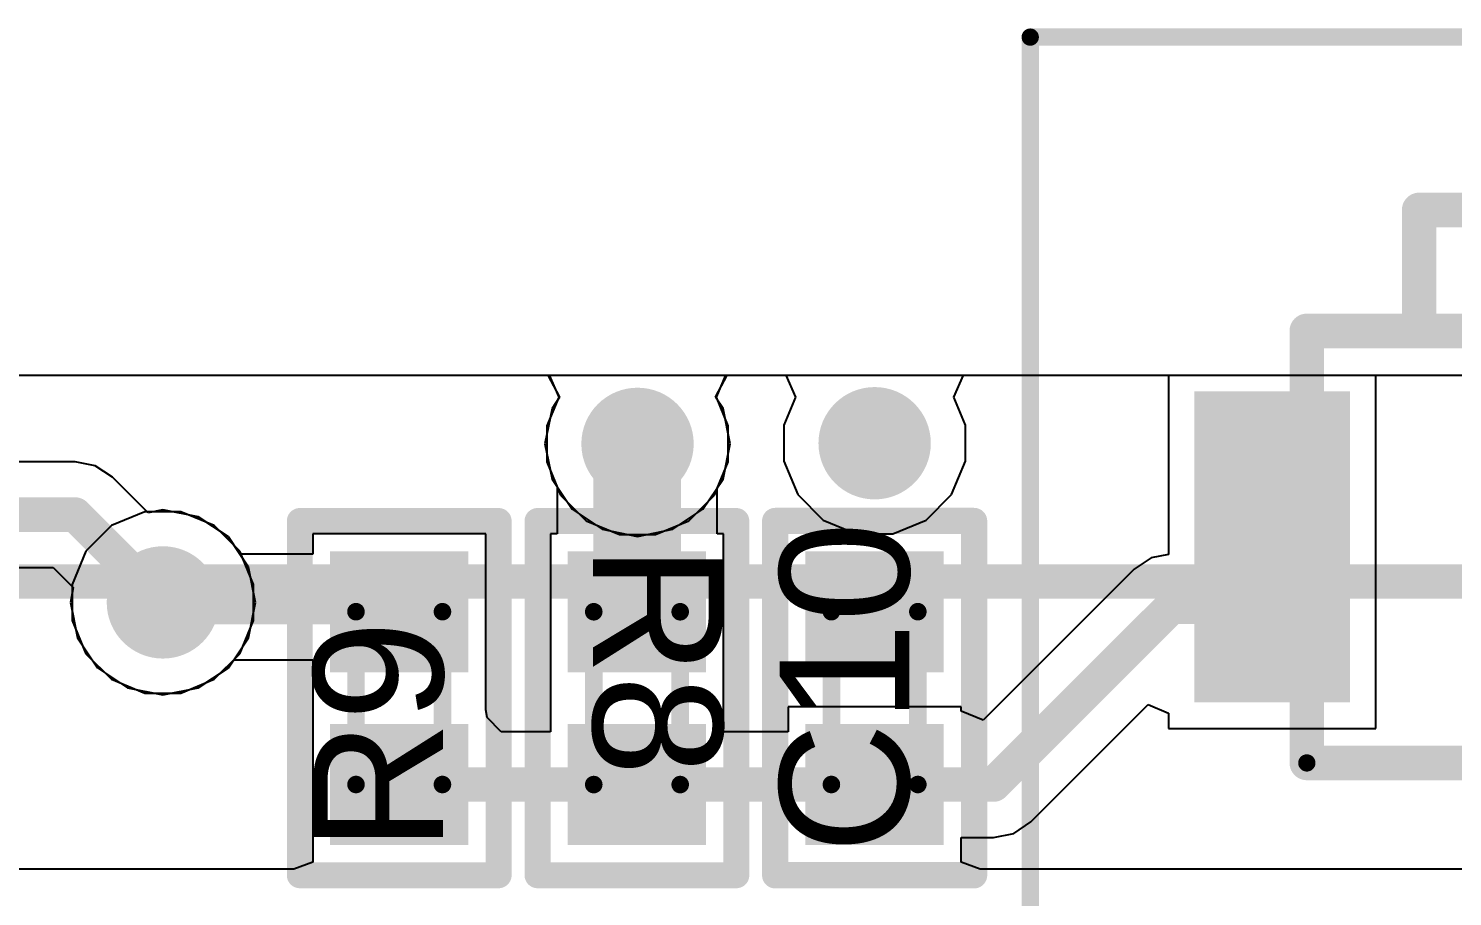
# Model space of a CAD drawing. Header units: inches. Extents: x 0.3 to 52.1, y -1.7 to 36.7.
# Drawn here: x 33.11 to 41.34, y 31.68 to 36.7 of the extents above; entities that cross this region are included whole.
import ezdxf

# ---------------------------------------------------------------- set-up
doc = ezdxf.new("R2010")
doc.units = ezdxf.units.IN
for name, color, linetype in [('Bottom Layer', 5, 'Continuous'), ('Bottom Solder', 6, 'Continuous'), ('Internal1', 16, 'Continuous'), ('Internal2', 76, 'Continuous'), ('Multi-Layer', 9, 'Continuous'), ('Pad Holes', 156, 'Continuous'), ('Top Assembly', 216, 'Continuous'), ('Top Component Outline', 6, 'Continuous'), ('Top Layer', 1, 'Continuous'), ('Top Overlay', 2, 'Continuous'), ('Top Paste', 8, 'Continuous'), ('Top Solder', 216, 'Continuous'), ('Via Holes', 16, 'Continuous'), ('wyswietlacz', 56, 'Continuous')]:
    doc.layers.add(name, color=color, linetype=linetype)
doc.styles.add('Arial', font='', dxfattribs={"height": 0.2})
doc.styles.get('Arial').set_extended_font_data('Arial')

# ---------------------------------------------------------------- blocks, each defined once
blk = doc.blocks.new('0402_RES_REFLOW_77')
at = {"layer": 'Top Layer'}
for points in [[(-0.75, 0.3), (-0.25, 0.3), (-0.25, -0.3), (-0.75, -0.3)], [(0.25, 0.3), (0.75, 0.3), (0.75, -0.3), (0.25, -0.3)]]:
    blk.add_hatch(color=1, dxfattribs=at).paths.add_polyline_path(points)
at = {"layer": 'Top Paste'}
for points in [[(-0.72, 0.27), (-0.28, 0.27), (-0.28, -0.27), (-0.72, -0.27)], [(0.28, 0.27), (0.72, 0.27), (0.72, -0.27), (0.28, -0.27)]]:
    blk.add_hatch(color=8, dxfattribs=at).paths.add_polyline_path(points)
at = {"layer": 'Top Solder'}
for points in [[(-0.85, 0.4), (-0.15, 0.4), (-0.15, -0.4), (-0.85, -0.4)], [(0.15, 0.4), (0.85, 0.4), (0.85, -0.4), (0.15, -0.4)]]:
    blk.add_hatch(color=216, dxfattribs=at).paths.add_polyline_path(points)
at = {"layer": 'Top Assembly'}
for points in [[(-1.025, -0.575, 0.15, 0.15, 0), (-1.025, 0.575, 0.15, 0.15, 0)], [(1.025, 0.575, 0.15, 0.15, 0), (-1.025, 0.575, 0.15, 0.15, 0)], [(1.025, -0.575, 0.15, 0.15, 0), (1.025, 0.575, 0.15, 0.15, 0)], [(1.025, -0.575, 0.15, 0.15, 0), (-1.025, -0.575, 0.15, 0.15, 0)]]:
    blk.add_lwpolyline(points, format="xyseb", dxfattribs=at)
for points in [[(-1.0625, 0.575, 0.075, 0.075, 1), (-0.9875, 0.575, 0.075, 0.075, 1)], [(-1.0625, 0.575, 0.075, 0.075, 1), (-0.9875, 0.575, 0.075, 0.075, 1)], [(0.9875, 0.575, 0.075, 0.075, 1), (1.0625, 0.575, 0.075, 0.075, 1)], [(0.9875, 0.575, 0.075, 0.075, 1), (1.0625, 0.575, 0.075, 0.075, 1)], [(-1.0625, -0.575, 0.075, 0.075, 1), (-0.9875, -0.575, 0.075, 0.075, 1)], [(-1.0625, -0.575, 0.075, 0.075, 1), (-0.9875, -0.575, 0.075, 0.075, 1)], [(0.9875, -0.575, 0.075, 0.075, 1), (1.0625, -0.575, 0.075, 0.075, 1)], [(0.9875, -0.575, 0.075, 0.075, 1), (1.0625, -0.575, 0.075, 0.075, 1)]]:
    blk.add_lwpolyline(points, format="xyseb", close=True, dxfattribs=at)
at = {"layer": 'Top Component Outline'}
for points in [[(-0.4998, -0.2499, 0.1016, 0.1016, 0), (-0.4998, 0.2502, 0.1016, 0.1016, 0)], [(0.5002, 0.2502, 0.1016, 0.1016, 0), (-0.4998, 0.2502, 0.1016, 0.1016, 0)], [(0.5002, -0.2499, 0.1016, 0.1016, 0), (0.5002, 0.2502, 0.1016, 0.1016, 0)], [(0.5002, -0.2499, 0.1016, 0.1016, 0), (-0.4998, -0.2499, 0.1016, 0.1016, 0)]]:
    blk.add_lwpolyline(points, format="xyseb", dxfattribs=at)
for points in [[(-0.5252, 0.2502, 0.0508, 0.0508, 1), (-0.4744, 0.2502, 0.0508, 0.0508, 1)], [(-0.5252, 0.2502, 0.0508, 0.0508, 1), (-0.4744, 0.2502, 0.0508, 0.0508, 1)], [(0.4748, 0.2502, 0.0508, 0.0508, 1), (0.5256, 0.2502, 0.0508, 0.0508, 1)], [(0.4748, 0.2502, 0.0508, 0.0508, 1), (0.5256, 0.2502, 0.0508, 0.0508, 1)], [(-0.5252, -0.2499, 0.0508, 0.0508, 1), (-0.4744, -0.2499, 0.0508, 0.0508, 1)], [(-0.5252, -0.2499, 0.0508, 0.0508, 1), (-0.4744, -0.2499, 0.0508, 0.0508, 1)], [(0.4748, -0.2499, 0.0508, 0.0508, 1), (0.5256, -0.2499, 0.0508, 0.0508, 1)], [(0.4748, -0.2499, 0.0508, 0.0508, 1), (0.5256, -0.2499, 0.0508, 0.0508, 1)]]:
    blk.add_lwpolyline(points, format="xyseb", close=True, dxfattribs=at)
at = {"layer": 'Top Overlay'}
for points in [[(-1.025, -0.575, 0.15, 0.15, 0), (-1.025, 0.575, 0.15, 0.15, 0)], [(1.025, 0.575, 0.15, 0.15, 0), (-1.025, 0.575, 0.15, 0.15, 0)], [(1.025, -0.575, 0.15, 0.15, 0), (1.025, 0.575, 0.15, 0.15, 0)], [(1.025, -0.575, 0.15, 0.15, 0), (-1.025, -0.575, 0.15, 0.15, 0)]]:
    blk.add_lwpolyline(points, format="xyseb", dxfattribs=at)
for points in [[(-1.0625, 0.575, 0.075, 0.075, 1), (-0.9875, 0.575, 0.075, 0.075, 1)], [(-1.0625, 0.575, 0.075, 0.075, 1), (-0.9875, 0.575, 0.075, 0.075, 1)], [(0.9875, 0.575, 0.075, 0.075, 1), (1.0625, 0.575, 0.075, 0.075, 1)], [(0.9875, 0.575, 0.075, 0.075, 1), (1.0625, 0.575, 0.075, 0.075, 1)], [(-1.0625, -0.575, 0.075, 0.075, 1), (-0.9875, -0.575, 0.075, 0.075, 1)], [(-1.0625, -0.575, 0.075, 0.075, 1), (-0.9875, -0.575, 0.075, 0.075, 1)], [(0.9875, -0.575, 0.075, 0.075, 1), (1.0625, -0.575, 0.075, 0.075, 1)], [(0.9875, -0.575, 0.075, 0.075, 1), (1.0625, -0.575, 0.075, 0.075, 1)]]:
    blk.add_lwpolyline(points, format="xyseb", close=True, dxfattribs=at)
at = {"layer": 'Top Assembly', "style": 'Arial'}
blk.add_text('R8', height=0.75, dxfattribs=at).set_placement((-0.889, -0.254))
blk = doc.blocks.new('0402_CAP_REFLOW_81')
at = {"layer": 'Top Layer'}
for points in [[(-0.75, 0.3), (-0.25, 0.3), (-0.25, -0.3), (-0.75, -0.3)], [(0.25, 0.3), (0.75, 0.3), (0.75, -0.3), (0.25, -0.3)]]:
    blk.add_hatch(color=1, dxfattribs=at).paths.add_polyline_path(points)
at = {"layer": 'Top Paste'}
for points in [[(-0.72, 0.27), (-0.28, 0.27), (-0.28, -0.27), (-0.72, -0.27)], [(0.28, 0.27), (0.72, 0.27), (0.72, -0.27), (0.28, -0.27)]]:
    blk.add_hatch(color=8, dxfattribs=at).paths.add_polyline_path(points)
at = {"layer": 'Top Solder'}
for points in [[(-0.85, 0.4), (-0.15, 0.4), (-0.15, -0.4), (-0.85, -0.4)], [(0.15, 0.4), (0.85, 0.4), (0.85, -0.4), (0.15, -0.4)]]:
    blk.add_hatch(color=216, dxfattribs=at).paths.add_polyline_path(points)
at = {"layer": 'Top Assembly'}
for points in [[(-1.025, 0.575, 0.15, 0.15, 0), (-1.025, -0.575, 0.15, 0.15, 0)], [(-1.025, 0.575, 0.15, 0.15, 0), (1.025, 0.575, 0.15, 0.15, 0)], [(1.025, 0.575, 0.15, 0.15, 0), (1.025, -0.575, 0.15, 0.15, 0)], [(-1.025, -0.575, 0.15, 0.15, 0), (1.025, -0.575, 0.15, 0.15, 0)]]:
    blk.add_lwpolyline(points, format="xyseb", dxfattribs=at)
for points in [[(-1.0625, 0.575, 0.075, 0.075, 1), (-0.9875, 0.575, 0.075, 0.075, 1)], [(-1.0625, 0.575, 0.075, 0.075, 1), (-0.9875, 0.575, 0.075, 0.075, 1)], [(0.9875, 0.575, 0.075, 0.075, 1), (1.0625, 0.575, 0.075, 0.075, 1)], [(0.9875, 0.575, 0.075, 0.075, 1), (1.0625, 0.575, 0.075, 0.075, 1)], [(-1.0625, -0.575, 0.075, 0.075, 1), (-0.9875, -0.575, 0.075, 0.075, 1)], [(-1.0625, -0.575, 0.075, 0.075, 1), (-0.9875, -0.575, 0.075, 0.075, 1)], [(0.9875, -0.575, 0.075, 0.075, 1), (1.0625, -0.575, 0.075, 0.075, 1)], [(0.9875, -0.575, 0.075, 0.075, 1), (1.0625, -0.575, 0.075, 0.075, 1)]]:
    blk.add_lwpolyline(points, format="xyseb", close=True, dxfattribs=at)
at = {"layer": 'Top Component Outline'}
for points in [[(-0.4998, 0.2502, 0.1016, 0.1016, 0), (0.5002, 0.2502, 0.1016, 0.1016, 0)], [(-0.4998, 0.2502, 0.1016, 0.1016, 0), (-0.4998, -0.2499, 0.1016, 0.1016, 0)], [(0.5002, 0.2502, 0.1016, 0.1016, 0), (0.5002, -0.2499, 0.1016, 0.1016, 0)], [(-0.4998, -0.2499, 0.1016, 0.1016, 0), (0.5002, -0.2499, 0.1016, 0.1016, 0)]]:
    blk.add_lwpolyline(points, format="xyseb", dxfattribs=at)
for points in [[(-0.5252, 0.2502, 0.0508, 0.0508, 1), (-0.4744, 0.2502, 0.0508, 0.0508, 1)], [(-0.5252, 0.2502, 0.0508, 0.0508, 1), (-0.4744, 0.2502, 0.0508, 0.0508, 1)], [(0.4748, 0.2502, 0.0508, 0.0508, 1), (0.5256, 0.2502, 0.0508, 0.0508, 1)], [(0.4748, 0.2502, 0.0508, 0.0508, 1), (0.5256, 0.2502, 0.0508, 0.0508, 1)], [(-0.5252, -0.2499, 0.0508, 0.0508, 1), (-0.4744, -0.2499, 0.0508, 0.0508, 1)], [(-0.5252, -0.2499, 0.0508, 0.0508, 1), (-0.4744, -0.2499, 0.0508, 0.0508, 1)], [(0.4748, -0.2499, 0.0508, 0.0508, 1), (0.5256, -0.2499, 0.0508, 0.0508, 1)], [(0.4748, -0.2499, 0.0508, 0.0508, 1), (0.5256, -0.2499, 0.0508, 0.0508, 1)]]:
    blk.add_lwpolyline(points, format="xyseb", close=True, dxfattribs=at)
at = {"layer": 'Top Overlay'}
for points in [[(-1.025, 0.575, 0.1524, 0.1524, 0), (-1.025, -0.575, 0.1524, 0.1524, 0)], [(-1.025, 0.575, 0.1524, 0.1524, 0), (1.025, 0.575, 0.1524, 0.1524, 0)], [(1.025, 0.575, 0.1524, 0.1524, 0), (1.025, -0.575, 0.1524, 0.1524, 0)], [(-1.025, -0.575, 0.1524, 0.1524, 0), (1.025, -0.575, 0.1524, 0.1524, 0)]]:
    blk.add_lwpolyline(points, format="xyseb", dxfattribs=at)
for points in [[(-1.0631, 0.575, 0.0762, 0.0762, 1), (-0.9869, 0.575, 0.0762, 0.0762, 1)], [(-1.0631, 0.575, 0.0762, 0.0762, 1), (-0.9869, 0.575, 0.0762, 0.0762, 1)], [(0.9869, 0.575, 0.0762, 0.0762, 1), (1.0631, 0.575, 0.0762, 0.0762, 1)], [(0.9869, 0.575, 0.0762, 0.0762, 1), (1.0631, 0.575, 0.0762, 0.0762, 1)], [(-1.0631, -0.575, 0.0762, 0.0762, 1), (-0.9869, -0.575, 0.0762, 0.0762, 1)], [(-1.0631, -0.575, 0.0762, 0.0762, 1), (-0.9869, -0.575, 0.0762, 0.0762, 1)], [(0.9869, -0.575, 0.0762, 0.0762, 1), (1.0631, -0.575, 0.0762, 0.0762, 1)], [(0.9869, -0.575, 0.0762, 0.0762, 1), (1.0631, -0.575, 0.0762, 0.0762, 1)]]:
    blk.add_lwpolyline(points, format="xyseb", close=True, dxfattribs=at)
at = {"layer": 'Top Assembly', "style": 'Arial'}
blk.add_text('C10', height=0.75, dxfattribs=at).set_placement((-0.9, -0.2))
blk = doc.blocks.new('0402_RES_REFLOW_89')
at = {"layer": 'Top Layer'}
for points in [[(-0.75, 0.3), (-0.25, 0.3), (-0.25, -0.3), (-0.75, -0.3)], [(0.25, 0.3), (0.75, 0.3), (0.75, -0.3), (0.25, -0.3)]]:
    blk.add_hatch(color=1, dxfattribs=at).paths.add_polyline_path(points)
at = {"layer": 'Top Paste'}
for points in [[(-0.72, 0.27), (-0.28, 0.27), (-0.28, -0.27), (-0.72, -0.27)], [(0.28, 0.27), (0.72, 0.27), (0.72, -0.27), (0.28, -0.27)]]:
    blk.add_hatch(color=8, dxfattribs=at).paths.add_polyline_path(points)
at = {"layer": 'Top Solder'}
for points in [[(-0.85, 0.4), (-0.15, 0.4), (-0.15, -0.4), (-0.85, -0.4)], [(0.15, 0.4), (0.85, 0.4), (0.85, -0.4), (0.15, -0.4)]]:
    blk.add_hatch(color=216, dxfattribs=at).paths.add_polyline_path(points)
at = {"layer": 'Top Assembly'}
for points in [[(-1.025, 0.575, 0.15, 0.15, 0), (1.025, 0.575, 0.15, 0.15, 0)], [(-1.025, 0.575, 0.15, 0.15, 0), (-1.025, -0.575, 0.15, 0.15, 0)], [(1.025, 0.575, 0.15, 0.15, 0), (1.025, -0.575, 0.15, 0.15, 0)], [(-1.025, -0.575, 0.15, 0.15, 0), (1.025, -0.575, 0.15, 0.15, 0)]]:
    blk.add_lwpolyline(points, format="xyseb", dxfattribs=at)
for points in [[(-1.0625, 0.575, 0.075, 0.075, 1), (-0.9875, 0.575, 0.075, 0.075, 1)], [(-1.0625, 0.575, 0.075, 0.075, 1), (-0.9875, 0.575, 0.075, 0.075, 1)], [(0.9875, 0.575, 0.075, 0.075, 1), (1.0625, 0.575, 0.075, 0.075, 1)], [(0.9875, 0.575, 0.075, 0.075, 1), (1.0625, 0.575, 0.075, 0.075, 1)], [(-1.0625, -0.575, 0.075, 0.075, 1), (-0.9875, -0.575, 0.075, 0.075, 1)], [(-1.0625, -0.575, 0.075, 0.075, 1), (-0.9875, -0.575, 0.075, 0.075, 1)], [(0.9875, -0.575, 0.075, 0.075, 1), (1.0625, -0.575, 0.075, 0.075, 1)], [(0.9875, -0.575, 0.075, 0.075, 1), (1.0625, -0.575, 0.075, 0.075, 1)]]:
    blk.add_lwpolyline(points, format="xyseb", close=True, dxfattribs=at)
at = {"layer": 'Top Component Outline'}
for points in [[(-0.4998, 0.2502, 0.1016, 0.1016, 0), (0.5002, 0.2502, 0.1016, 0.1016, 0)], [(-0.4998, 0.2502, 0.1016, 0.1016, 0), (-0.4998, -0.2499, 0.1016, 0.1016, 0)], [(0.5002, 0.2502, 0.1016, 0.1016, 0), (0.5002, -0.2499, 0.1016, 0.1016, 0)], [(-0.4998, -0.2499, 0.1016, 0.1016, 0), (0.5002, -0.2499, 0.1016, 0.1016, 0)]]:
    blk.add_lwpolyline(points, format="xyseb", dxfattribs=at)
for points in [[(-0.5252, 0.2502, 0.0508, 0.0508, 1), (-0.4744, 0.2502, 0.0508, 0.0508, 1)], [(-0.5252, 0.2502, 0.0508, 0.0508, 1), (-0.4744, 0.2502, 0.0508, 0.0508, 1)], [(0.4748, 0.2502, 0.0508, 0.0508, 1), (0.5256, 0.2502, 0.0508, 0.0508, 1)], [(0.4748, 0.2502, 0.0508, 0.0508, 1), (0.5256, 0.2502, 0.0508, 0.0508, 1)], [(-0.5252, -0.2499, 0.0508, 0.0508, 1), (-0.4744, -0.2499, 0.0508, 0.0508, 1)], [(-0.5252, -0.2499, 0.0508, 0.0508, 1), (-0.4744, -0.2499, 0.0508, 0.0508, 1)], [(0.4748, -0.2499, 0.0508, 0.0508, 1), (0.5256, -0.2499, 0.0508, 0.0508, 1)], [(0.4748, -0.2499, 0.0508, 0.0508, 1), (0.5256, -0.2499, 0.0508, 0.0508, 1)]]:
    blk.add_lwpolyline(points, format="xyseb", close=True, dxfattribs=at)
at = {"layer": 'Top Overlay'}
for points in [[(-1.025, 0.575, 0.15, 0.15, 0), (1.025, 0.575, 0.15, 0.15, 0)], [(-1.025, 0.575, 0.15, 0.15, 0), (-1.025, -0.575, 0.15, 0.15, 0)], [(1.025, 0.575, 0.15, 0.15, 0), (1.025, -0.575, 0.15, 0.15, 0)], [(-1.025, -0.575, 0.15, 0.15, 0), (1.025, -0.575, 0.15, 0.15, 0)]]:
    blk.add_lwpolyline(points, format="xyseb", dxfattribs=at)
for points in [[(-1.0625, 0.575, 0.075, 0.075, 1), (-0.9875, 0.575, 0.075, 0.075, 1)], [(-1.0625, 0.575, 0.075, 0.075, 1), (-0.9875, 0.575, 0.075, 0.075, 1)], [(0.9875, 0.575, 0.075, 0.075, 1), (1.0625, 0.575, 0.075, 0.075, 1)], [(0.9875, 0.575, 0.075, 0.075, 1), (1.0625, 0.575, 0.075, 0.075, 1)], [(-1.0625, -0.575, 0.075, 0.075, 1), (-0.9875, -0.575, 0.075, 0.075, 1)], [(-1.0625, -0.575, 0.075, 0.075, 1), (-0.9875, -0.575, 0.075, 0.075, 1)], [(0.9875, -0.575, 0.075, 0.075, 1), (1.0625, -0.575, 0.075, 0.075, 1)], [(0.9875, -0.575, 0.075, 0.075, 1), (1.0625, -0.575, 0.075, 0.075, 1)]]:
    blk.add_lwpolyline(points, format="xyseb", close=True, dxfattribs=at)
at = {"layer": 'Top Assembly', "style": 'Arial'}
blk.add_text('R9', height=0.75, dxfattribs=at).set_placement((-0.889, -0.254))
blk = doc.blocks.new('B3U3000PMB_94')
at = {"layer": 'Bottom Layer'}
h = blk.add_hatch(color=5, dxfattribs=at)
edge = h.paths.add_edge_path()
edge.add_arc((0, 0), 0.2125, 0, 360)
at = {"layer": 'Bottom Solder'}
h = blk.add_hatch(color=6, dxfattribs=at)
edge = h.paths.add_edge_path()
edge.add_arc((0, 0), 0.2625, 0, 360)
at = {"layer": 'Internal1'}
h = blk.add_hatch(color=16, dxfattribs=at)
edge = h.paths.add_edge_path()
edge.add_arc((0, 0), 0.2125, 0, 360)
at = {"layer": 'Internal2'}
h = blk.add_hatch(color=76, dxfattribs=at)
edge = h.paths.add_edge_path()
edge.add_arc((0, 0), 0.2125, 0, 360)
at = {"layer": 'Multi-Layer'}
h = blk.add_hatch(color=9, dxfattribs=at)
edge = h.paths.add_edge_path()
edge.add_arc((0, 0), 0.2125, 0, 360)
at = {"layer": 'Pad Holes'}
h = blk.add_hatch(color=7, dxfattribs=at)
edge = h.paths.add_edge_path()
edge.add_arc((0, 0), 0.425, 0, 360)
at = {"layer": 'Top Layer'}
for points in [[(-2.1, -0.85), (-2.1, 0.85), (-1.3, 0.85), (-1.3, -0.85)], [(1.3, -0.85), (1.3, 0.85), (2.1, 0.85), (2.1, -0.85)]]:
    blk.add_hatch(color=1, dxfattribs=at).paths.add_polyline_path(points)
h = blk.add_hatch(color=1, dxfattribs=at)
edge = h.paths.add_edge_path()
edge.add_arc((0, 0), 0.2125, 0, 360)
at = {"layer": 'Top Paste'}
for points in [[(-2.1, -0.85), (-2.1, 0.85), (-1.3, 0.85), (-1.3, -0.85)], [(1.3, -0.85), (1.3, 0.85), (2.1, 0.85), (2.1, -0.85)]]:
    blk.add_hatch(color=8, dxfattribs=at).paths.add_polyline_path(points)
at = {"layer": 'Top Solder'}
for points in [[(-2.15, -0.9), (-2.15, 0.9), (-1.25, 0.9), (-1.25, -0.9)], [(1.25, -0.9), (1.25, 0.9), (2.15, 0.9), (2.15, -0.9)]]:
    blk.add_hatch(color=216, dxfattribs=at).paths.add_polyline_path(points)
h = blk.add_hatch(color=216, dxfattribs=at)
edge = h.paths.add_edge_path()
edge.add_arc((0, 0), 0.2625, 0, 360)
at = {"layer": 'Top Assembly'}
for points in [[(-3.1, -2.25, 0.1, 0.1, 0), (-3.1, 2.95, 0.1, 0.1, 0)], [(-3.1, 2.95, 0.1, 0.1, 0), (3.1, 2.95, 0.1, 0.1, 0)], [(3.1, -2.25, 0.1, 0.1, 0), (3.1, 2.95, 0.1, 0.1, 0)], [(-3.1, -2.25, 0.1, 0.1, 0), (3.1, -2.25, 0.1, 0.1, 0)]]:
    blk.add_lwpolyline(points, format="xyseb", dxfattribs=at)
for points in [[(-3.125, 2.95, 0.05, 0.05, 1), (-3.075, 2.95, 0.05, 0.05, 1)], [(-3.125, 2.95, 0.05, 0.05, 1), (-3.075, 2.95, 0.05, 0.05, 1)], [(3.075, 2.95, 0.05, 0.05, 1), (3.125, 2.95, 0.05, 0.05, 1)], [(3.075, 2.95, 0.05, 0.05, 1), (3.125, 2.95, 0.05, 0.05, 1)], [(-3.125, -2.25, 0.05, 0.05, 1), (-3.075, -2.25, 0.05, 0.05, 1)], [(-3.125, -2.25, 0.05, 0.05, 1), (-3.075, -2.25, 0.05, 0.05, 1)], [(3.075, -2.25, 0.05, 0.05, 1), (3.125, -2.25, 0.05, 0.05, 1)], [(3.075, -2.25, 0.05, 0.05, 1), (3.125, -2.25, 0.05, 0.05, 1)]]:
    blk.add_lwpolyline(points, format="xyseb", close=True, dxfattribs=at)
at = {"layer": 'Top Component Outline'}
for points in [[(-0.85, 1.95, 0.2, 0.2, 0), (0.85, 1.95, 0.2, 0.2, 0)], [(-0.85, 1.25, 0.2, 0.2, 0), (-0.85, 1.95, 0.2, 0.2, 0)], [(0.85, 1.25, 0.2, 0.2, 0), (0.85, 1.95, 0.2, 0.2, 0)], [(-1.5, 1.25, 0.2, 0.2, 0), (1.5, 1.25, 0.2, 0.2, 0)], [(-1.5, -1.25, 0.2, 0.2, 0), (-1.5, 1.25, 0.2, 0.2, 0)], [(1.5, -1.25, 0.2, 0.2, 0), (1.5, 1.25, 0.2, 0.2, 0)], [(-1.5, -1.25, 0.2, 0.2, 0), (1.5, -1.25, 0.2, 0.2, 0)]]:
    blk.add_lwpolyline(points, format="xyseb", dxfattribs=at)
for points in [[(-0.9, 1.95, 0.1, 0.1, 1), (-0.8, 1.95, 0.1, 0.1, 1)], [(-0.9, 1.95, 0.1, 0.1, 1), (-0.8, 1.95, 0.1, 0.1, 1)], [(0.8, 1.95, 0.1, 0.1, 1), (0.9, 1.95, 0.1, 0.1, 1)], [(0.8, 1.95, 0.1, 0.1, 1), (0.9, 1.95, 0.1, 0.1, 1)], [(-1.55, 1.25, 0.1, 0.1, 1), (-1.45, 1.25, 0.1, 0.1, 1)], [(-1.55, 1.25, 0.1, 0.1, 1), (-1.45, 1.25, 0.1, 0.1, 1)], [(-0.9, 1.25, 0.1, 0.1, 1), (-0.8, 1.25, 0.1, 0.1, 1)], [(0.8, 1.25, 0.1, 0.1, 1), (0.9, 1.25, 0.1, 0.1, 1)], [(1.45, 1.25, 0.1, 0.1, 1), (1.55, 1.25, 0.1, 0.1, 1)], [(1.45, 1.25, 0.1, 0.1, 1), (1.55, 1.25, 0.1, 0.1, 1)], [(-1.55, -1.25, 0.1, 0.1, 1), (-1.45, -1.25, 0.1, 0.1, 1)], [(-1.55, -1.25, 0.1, 0.1, 1), (-1.45, -1.25, 0.1, 0.1, 1)], [(1.45, -1.25, 0.1, 0.1, 1), (1.55, -1.25, 0.1, 0.1, 1)], [(1.45, -1.25, 0.1, 0.1, 1), (1.55, -1.25, 0.1, 0.1, 1)]]:
    blk.add_lwpolyline(points, format="xyseb", close=True, dxfattribs=at)
at = {"layer": 'Top Overlay'}
for points in [[(2.5, 0, 0.2, 0.2, -1), (2.5, 0.2, 0.2, 0.2, 0)], [(2.5, 0.2, 0.2, 0.2, -1), (2.5, 0, 0.2, 0.2, 0)], [(-1.5, -1.25, 0.1, 0.1, 0), (1.5, -1.25, 0.1, 0.1, 0)]]:
    blk.add_lwpolyline(points, format="xyseb", dxfattribs=at)
for points in [[(2.45, 0.2, 0.1, 0.1, 1), (2.55, 0.2, 0.1, 0.1, 1)], [(2.45, 0.2, 0.1, 0.1, 1), (2.55, 0.2, 0.1, 0.1, 1)], [(2.45, 0, 0.1, 0.1, 1), (2.55, 0, 0.1, 0.1, 1)], [(2.45, 0, 0.1, 0.1, 1), (2.55, 0, 0.1, 0.1, 1)], [(-1.525, -1.25, 0.05, 0.05, 1), (-1.475, -1.25, 0.05, 0.05, 1)], [(1.475, -1.25, 0.05, 0.05, 1), (1.525, -1.25, 0.05, 0.05, 1)]]:
    blk.add_lwpolyline(points, format="xyseb", close=True, dxfattribs=at)

msp = doc.modelspace()

# ---------------------------------------------------------------- hatches: boundary and pattern name
at = {"layer": 'Bottom Layer'}
h = msp.add_hatch(color=5, dxfattribs=at)
edge = h.paths.add_edge_path()
edge.add_arc((36.6284, 34.2963), 0.325, 0, 360)
h = msp.add_hatch(color=5, dxfattribs=at)
edge = h.paths.add_edge_path()
edge.add_arc((38, 34.3), 0.325, 0, 360)
h = msp.add_hatch(color=5, dxfattribs=at)
edge = h.paths.add_edge_path()
edge.add_arc((33.8829, 33.3789), 0.325, 0, 360)
at = {"layer": 'Internal1'}
h = msp.add_hatch(color=16, dxfattribs=at)
edge = h.paths.add_edge_path()
edge.add_arc((36.6284, 34.2963), 0.325, 0, 360)
h = msp.add_hatch(color=16, dxfattribs=at)
edge = h.paths.add_edge_path()
edge.add_arc((38, 34.3), 0.325, 0, 360)
h = msp.add_hatch(color=16, dxfattribs=at)
edge = h.paths.add_edge_path()
edge.add_arc((33.8829, 33.3789), 0.325, 0, 360)
at = {"layer": 'Internal2'}
h = msp.add_hatch(color=76, dxfattribs=at)
edge = h.paths.add_edge_path()
edge.add_arc((36.6284, 34.2963), 0.325, 0, 360)
h = msp.add_hatch(color=76, dxfattribs=at)
edge = h.paths.add_edge_path()
edge.add_arc((38, 34.3), 0.325, 0, 360)
h = msp.add_hatch(color=76, dxfattribs=at)
edge = h.paths.add_edge_path()
edge.add_arc((33.8829, 33.3789), 0.325, 0, 360)
at = {"layer": 'Top Layer'}
h = msp.add_hatch(color=1, dxfattribs=at)
edge = h.paths.add_edge_path()
edge.add_arc((36.6284, 34.2963), 0.325, 0, 360)
h = msp.add_hatch(color=1, dxfattribs=at)
edge = h.paths.add_edge_path()
edge.add_arc((38, 34.3), 0.325, 0, 360)
h = msp.add_hatch(color=1, dxfattribs=at)
edge = h.paths.add_edge_path()
edge.add_arc((33.8829, 33.3789), 0.325, 0, 360)
at = {"layer": 'Via Holes'}
h = msp.add_hatch(color=7, dxfattribs=at)
edge = h.paths.add_edge_path()
edge.add_arc((36.6284, 34.2963), 0.175, 0, 360)
h = msp.add_hatch(color=7, dxfattribs=at)
edge = h.paths.add_edge_path()
edge.add_arc((38, 34.3), 0.175, 0, 360)
h = msp.add_hatch(color=7, dxfattribs=at)
edge = h.paths.add_edge_path()
edge.add_arc((33.8829, 33.3789), 0.175, 0, 360)

# ---------------------------------------------------------------- linework, layer by layer
at = {"layer": 'Bottom Layer'}
for p, q in [((22.3696, 34.6941), (36.1101, 34.6941)), ((36.1101, 34.6941), (36.178, 34.5671)), ((37.0789, 34.5671), (37.1467, 34.6941)), ((37.1467, 34.6941), (49.6941, 34.6941)), ((36.178, 34.5671), (36.1339, 34.5011)), ((37.123, 34.5011), (37.0789, 34.5671)), ((36.1339, 34.5011), (36.0931, 34.2963)), ((37.1637, 34.2963), (37.123, 34.5011)), ((36.0931, 34.2963), (36.1339, 34.0914)), ((37.123, 34.0914), (37.1637, 34.2963)), ((33.3746, 34.193), (25.352, 34.193)), ((33.4917, 34.1697), (33.3746, 34.193)), ((33.3746, 34.193), (33.3746, 34.193)), ((33.5909, 34.1034), (33.4917, 34.1697)), ((33.7972, 33.8972), (33.5909, 34.1034)), ((36.1339, 34.0914), (36.2499, 33.9178)), ((37.0069, 33.9178), (37.123, 34.0914)), ((33.8829, 33.9142), (33.7972, 33.8972)), ((34.0877, 33.8735), (33.8829, 33.9142)), ((34.2614, 33.7574), (34.0877, 33.8735)), ((36.2499, 33.9178), (36.4236, 33.8018)), ((36.8333, 33.8018), (37.0069, 33.9178)), ((36.4236, 33.8018), (36.6284, 33.761)), ((36.6284, 33.761), (36.8333, 33.8018)), ((34.3774, 33.5838), (34.2614, 33.7574)), ((25.4787, 33.5813), (33.2479, 33.5813)), ((33.2479, 33.5813), (33.3646, 33.4646)), ((34.4181, 33.3789), (34.3774, 33.5838)), ((33.3646, 33.4646), (33.3476, 33.3789)), ((33.3476, 33.3789), (33.3883, 33.1741)), ((34.3774, 33.1741), (34.4181, 33.3789)), ((33.3883, 33.1741), (33.5044, 33.0004)), ((34.2614, 33.0004), (34.3774, 33.1741)), ((33.5044, 33.0004), (33.678, 32.8844)), ((34.0877, 32.8844), (34.2614, 33.0004)), ((33.678, 32.8844), (33.8829, 32.8436)), ((33.8829, 32.8436), (34.0877, 32.8844))]:
    msp.add_line(p, q, dxfattribs=at)
for points in [[(25.352, 33.8872, 0.2, 0.2, 0), (33.3746, 33.8872, 0.2, 0.2, 0)], [(33.3746, 33.8872, 0.2, 0.2, 0), (33.8829, 33.3789, 0.2, 0.2, 0)]]:
    msp.add_lwpolyline(points, format="xyseb", dxfattribs=at)
for points in [[(33.3246, 33.8872, 0.1, 0.1, 1), (33.4246, 33.8872, 0.1, 0.1, 1)], [(33.3246, 33.8872, 0.1, 0.1, 1), (33.4246, 33.8872, 0.1, 0.1, 1)], [(33.8329, 33.3789, 0.1, 0.1, 1), (33.9329, 33.3789, 0.1, 0.1, 1)]]:
    msp.add_lwpolyline(points, format="xyseb", close=True, dxfattribs=at)
at = {"layer": 'Internal1'}
for p, q in [((22.3696, 34.6941), (36.1179, 34.6941)), ((36.1179, 34.6941), (36.1723, 34.5671)), ((37.0845, 34.5671), (37.139, 34.6941)), ((37.139, 34.6941), (49.6941, 34.6941)), ((36.1723, 34.5671), (36.1034, 34.4007)), ((37.1534, 34.4007), (37.0845, 34.5671)), ((36.1034, 34.4007), (36.1034, 34.1919)), ((37.1534, 34.1919), (37.1534, 34.4007)), ((36.1034, 34.1919), (36.1833, 33.9989)), ((37.0735, 33.9989), (37.1534, 34.1919)), ((36.1833, 33.9989), (36.331, 33.8512)), ((36.9258, 33.8512), (37.0735, 33.9989)), ((33.7784, 33.9039), (33.5855, 33.824)), ((33.9873, 33.9039), (33.7784, 33.9039)), ((34.1802, 33.824), (33.9873, 33.9039)), ((33.5855, 33.824), (33.4378, 33.6763)), ((34.3279, 33.6763), (34.1802, 33.824)), ((36.331, 33.8512), (36.524, 33.7713)), ((36.7328, 33.7713), (36.9258, 33.8512)), ((36.524, 33.7713), (36.7328, 33.7713)), ((33.4378, 33.6763), (33.3579, 33.4834)), ((34.4079, 33.4834), (34.3279, 33.6763)), ((33.3579, 33.4834), (33.3579, 33.2745)), ((34.4079, 33.2745), (34.4079, 33.4834)), ((33.3579, 33.2745), (33.4378, 33.0815)), ((34.3279, 33.0815), (34.4079, 33.2745)), ((33.4378, 33.0815), (33.5855, 32.9339)), ((34.1802, 32.9339), (34.3279, 33.0815)), ((33.5855, 32.9339), (33.7784, 32.8539)), ((33.9873, 32.8539), (34.1802, 32.9339)), ((33.7784, 32.8539), (33.9873, 32.8539))]:
    msp.add_line(p, q, dxfattribs=at)
at = {"layer": 'Internal2'}
for p, q in [((23.812, 34.6941), (37.4857, 34.6941)), ((37.4857, 34.6941), (37.5424, 34.5671)), ((38.4576, 34.5671), (38.5143, 34.6941)), ((38.5143, 34.6941), (49.6941, 34.6941)), ((37.5424, 34.5671), (37.475, 34.4044)), ((38.525, 34.4044), (38.4576, 34.5671)), ((37.475, 34.4044), (37.475, 34.1956)), ((38.525, 34.1956), (38.525, 34.4044)), ((37.475, 34.1956), (37.5549, 34.0026)), ((38.4451, 34.0026), (38.525, 34.1956)), ((37.5549, 34.0026), (37.7026, 33.8549)), ((38.2974, 33.8549), (38.4451, 34.0026)), ((33.7784, 33.9039), (33.5855, 33.824)), ((33.9873, 33.9039), (33.7784, 33.9039)), ((34.1802, 33.824), (33.9873, 33.9039)), ((33.5855, 33.824), (33.4378, 33.6763)), ((34.3279, 33.6763), (34.1802, 33.824)), ((37.7026, 33.8549), (37.8956, 33.775)), ((37.8956, 33.775), (38.1044, 33.775)), ((38.1044, 33.775), (38.2974, 33.8549)), ((33.4378, 33.6763), (33.3579, 33.4834)), ((34.4079, 33.4834), (34.3279, 33.6763)), ((33.3579, 33.4834), (33.3579, 33.2745)), ((34.4079, 33.2745), (34.4079, 33.4834)), ((33.3579, 33.2745), (33.4378, 33.0815)), ((34.3279, 33.0815), (34.4079, 33.2745)), ((33.4378, 33.0815), (33.5855, 32.9339)), ((34.1802, 32.9339), (34.3279, 33.0815)), ((33.5855, 32.9339), (33.7784, 32.8539)), ((33.9873, 32.8539), (34.1802, 32.9339)), ((33.7784, 32.8539), (33.9873, 32.8539))]:
    msp.add_line(p, q, dxfattribs=at)
at = {"layer": 'Top Layer'}
for p, q in [((22.3696, 34.6941), (36.1179, 34.6941)), ((36.1179, 34.6941), (36.1723, 34.5671)), ((37.0845, 34.5671), (37.139, 34.6941)), ((37.139, 34.6941), (39.7, 34.6941)), ((39.7, 34.6941), (39.7, 33.657)), ((40.9, 32.65), (40.9, 34.6941)), ((40.9, 34.6941), (49.6941, 34.6941)), ((36.1723, 34.5671), (36.1034, 34.4007)), ((37.1534, 34.4007), (37.0845, 34.5671)), ((36.1034, 34.4007), (36.1034, 34.1919)), ((37.1534, 34.1919), (37.1534, 34.4007)), ((36.1034, 34.1919), (36.1638, 34.0461)), ((37.0896, 34.0378), (37.1534, 34.1919)), ((36.1638, 34.0461), (36.1638, 33.775)), ((37.0896, 33.775), (37.0896, 34.0378)), ((33.7784, 33.9039), (33.5855, 33.824)), ((33.9873, 33.9039), (33.7784, 33.9039)), ((34.1802, 33.824), (33.9873, 33.9039)), ((33.5855, 33.824), (33.4378, 33.6763)), ((34.3279, 33.6763), (34.1802, 33.824)), ((35.75, 33.775), (34.75, 33.775)), ((34.75, 33.775), (34.75, 33.6578)), ((35.75, 32.902), (35.75, 33.775)), ((36.1638, 33.775), (36.125, 33.775)), ((36.125, 33.775), (36.125, 32.902)), ((37.125, 33.775), (37.0896, 33.775)), ((37.125, 32.902), (37.125, 33.775)), ((33.4378, 33.6763), (33.3579, 33.4834)), ((34.3356, 33.6578), (34.3279, 33.6763)), ((34.75, 33.6578), (34.3356, 33.6578)), ((39.6001, 33.6372), (39.5009, 33.5708)), ((39.7, 33.657), (39.6001, 33.6372)), ((39.5009, 33.5708), (38.627, 32.697)), ((39.5009, 33.5708), (39.5009, 33.5708)), ((33.3579, 33.4834), (33.3579, 33.2745)), ((33.3579, 33.2745), (33.4378, 33.0815)), ((33.4378, 33.0815), (33.5855, 32.9339)), ((34.1802, 32.9339), (34.2925, 33.0461)), ((34.2925, 33.0461), (34.75, 33.0461)), ((34.75, 33.0461), (34.75, 32.902)), ((33.5855, 32.9339), (33.7784, 32.8539)), ((33.9873, 32.8539), (34.1802, 32.9339)), ((34.75, 32.902), (34.75, 32.875)), ((34.75, 32.875), (34.75, 32.775)), ((35.75, 32.875), (35.75, 32.902)), ((35.75, 32.7579), (35.75, 32.875)), ((36.125, 32.902), (36.125, 32.875)), ((36.125, 32.875), (36.125, 32.875)), ((36.125, 32.875), (36.125, 32.775)), ((37.125, 32.875), (37.125, 32.902)), ((37.125, 32.775), (37.125, 32.875)), ((37.125, 32.875), (37.125, 32.875)), ((33.7784, 32.8539), (33.9873, 32.8539)), ((38.9039, 32.1087), (39.5827, 32.7875)), ((39.5827, 32.7875), (39.7, 32.7389)), ((34.75, 32.775), (34.75, 32.748)), ((34.75, 32.748), (34.75, 31.875)), ((35.7586, 32.7121), (35.75, 32.7579)), ((35.8398, 32.6309), (35.7586, 32.7121)), ((36.125, 32.775), (36.125, 32.775)), ((36.125, 32.775), (36.125, 32.6309)), ((37.125, 32.6309), (37.125, 32.775)), ((37.125, 32.775), (37.125, 32.775)), ((38.5, 32.775), (37.5, 32.775)), ((37.5, 32.775), (37.5, 32.6309)), ((38.5, 32.7496), (38.5, 32.775)), ((38.627, 32.697), (38.5, 32.7496)), ((39.7, 32.7389), (39.7, 32.65)), ((36.125, 32.6309), (35.8398, 32.6309)), ((37.5, 32.6309), (37.125, 32.6309)), ((39.7, 32.65), (40.9, 32.65)), ((38.8047, 32.0424), (38.9039, 32.1087)), ((38.5, 31.875), (38.5, 32.0191)), ((38.5, 32.0191), (38.6876, 32.0191)), ((38.6876, 32.0191), (38.8047, 32.0424)), ((38.6876, 32.0191), (38.6876, 32.0191)), ((34.6395, 31.8353), (25.5845, 31.8353)), ((34.75, 31.875), (34.6395, 31.8353)), ((38.6105, 31.8353), (38.5, 31.875)), ((43.0681, 31.8353), (38.6105, 31.8353))]:
    msp.add_line(p, q, dxfattribs=at)
for points in [[(36.6267, 34.2946, 0.508, 0.508, 0), (36.6284, 34.2963, 0.508, 0.508, 0)], [(36.6267, 33.3267, 0.508, 0.508, 0), (36.6267, 34.2946, 0.508, 0.508, 0)], [(40.3, 33.6546, 0.2, 0.2, 0), (40.3, 33.7, 0.2, 0.2, 0)], [(40, 33.3546, 0.2, 0.2, 0), (40.3, 33.6546, 0.2, 0.2, 0)], [(36.625, 33.325, 0.508, 0.508, 0), (36.6267, 33.3267, 0.508, 0.508, 0)], [(33.8829, 33.3789, 0.2, 0.2, 0), (33.9098, 33.352, 0.2, 0.2, 0)], [(33.9098, 33.352, 0.2, 0.2, 0), (35.223, 33.352, 0.2, 0.2, 0)], [(35.223, 33.352, 0.2, 0.2, 0), (35.25, 33.325, 0.2, 0.2, 0)], [(38.6876, 32.325, 0.2, 0.2, 0), (39.7172, 33.3546, 0.2, 0.2, 0)], [(39.7172, 33.3546, 0.2, 0.2, 0), (40, 33.3546, 0.2, 0.2, 0)], [(35.25, 32.325, 0.2, 0.2, 0), (36.625, 32.325, 0.2, 0.2, 0)], [(36.625, 32.325, 0.2, 0.2, 0), (38, 32.325, 0.2, 0.2, 0)], [(38, 32.325, 0.2, 0.2, 0), (38.6876, 32.325, 0.2, 0.2, 0)]]:
    msp.add_lwpolyline(points, format="xyseb", dxfattribs=at)
for points in [[(36.4997, 34.2946, 0.254, 0.254, 1), (36.7537, 34.2946, 0.254, 0.254, 1)], [(36.4997, 34.2946, 0.254, 0.254, 1), (36.7537, 34.2946, 0.254, 0.254, 1)], [(36.5014, 34.2963, 0.254, 0.254, 1), (36.7554, 34.2963, 0.254, 0.254, 1)], [(40.25, 33.7, 0.1, 0.1, 1), (40.35, 33.7, 0.1, 0.1, 1)], [(40.25, 33.6546, 0.1, 0.1, 1), (40.35, 33.6546, 0.1, 0.1, 1)], [(40.25, 33.6546, 0.1, 0.1, 1), (40.35, 33.6546, 0.1, 0.1, 1)], [(36.498, 33.325, 0.254, 0.254, 1), (36.752, 33.325, 0.254, 0.254, 1)], [(36.4997, 33.3267, 0.254, 0.254, 1), (36.7537, 33.3267, 0.254, 0.254, 1)], [(36.4997, 33.3267, 0.254, 0.254, 1), (36.7537, 33.3267, 0.254, 0.254, 1)], [(33.8329, 33.3789, 0.1, 0.1, 1), (33.9329, 33.3789, 0.1, 0.1, 1)], [(33.8598, 33.352, 0.1, 0.1, 1), (33.9598, 33.352, 0.1, 0.1, 1)], [(33.8598, 33.352, 0.1, 0.1, 1), (33.9598, 33.352, 0.1, 0.1, 1)], [(35.173, 33.352, 0.1, 0.1, 1), (35.273, 33.352, 0.1, 0.1, 1)], [(35.173, 33.352, 0.1, 0.1, 1), (35.273, 33.352, 0.1, 0.1, 1)], [(39.6672, 33.3546, 0.1, 0.1, 1), (39.7672, 33.3546, 0.1, 0.1, 1)], [(39.6672, 33.3546, 0.1, 0.1, 1), (39.7672, 33.3546, 0.1, 0.1, 1)], [(39.95, 33.3546, 0.1, 0.1, 1), (40.05, 33.3546, 0.1, 0.1, 1)], [(39.95, 33.3546, 0.1, 0.1, 1), (40.05, 33.3546, 0.1, 0.1, 1)], [(35.2, 33.325, 0.1, 0.1, 1), (35.3, 33.325, 0.1, 0.1, 1)], [(35.2, 32.325, 0.1, 0.1, 1), (35.3, 32.325, 0.1, 0.1, 1)], [(36.575, 32.325, 0.1, 0.1, 1), (36.675, 32.325, 0.1, 0.1, 1)], [(36.575, 32.325, 0.1, 0.1, 1), (36.675, 32.325, 0.1, 0.1, 1)], [(37.95, 32.325, 0.1, 0.1, 1), (38.05, 32.325, 0.1, 0.1, 1)], [(37.95, 32.325, 0.1, 0.1, 1), (38.05, 32.325, 0.1, 0.1, 1)], [(38.6376, 32.325, 0.1, 0.1, 1), (38.7376, 32.325, 0.1, 0.1, 1)], [(38.6376, 32.325, 0.1, 0.1, 1), (38.7376, 32.325, 0.1, 0.1, 1)]]:
    msp.add_lwpolyline(points, format="xyseb", close=True, dxfattribs=at)
at = {"layer": 'wyswietlacz'}
msp.add_lwpolyline([(6.45, 33.5, 0.2, 0.2, 0), (43.97, 33.5, 0.2, 0.2, 0)], format="xyseb", dxfattribs=at)

# ---------------------------------------------------------------- block references
msp.add_blockref('B3U3000PMB_94', (42, 33.7))
for name, p, rotation in [('0402_RES_REFLOW_89', (35.25, 32.825), 90), ('0402_RES_REFLOW_77', (36.625, 32.825), 270), ('0402_CAP_REFLOW_81', (38, 32.825), 90)]:
    msp.add_blockref(name, p, dxfattribs=dict(rotation=rotation))

doc.saveas('drawing.dxf')
